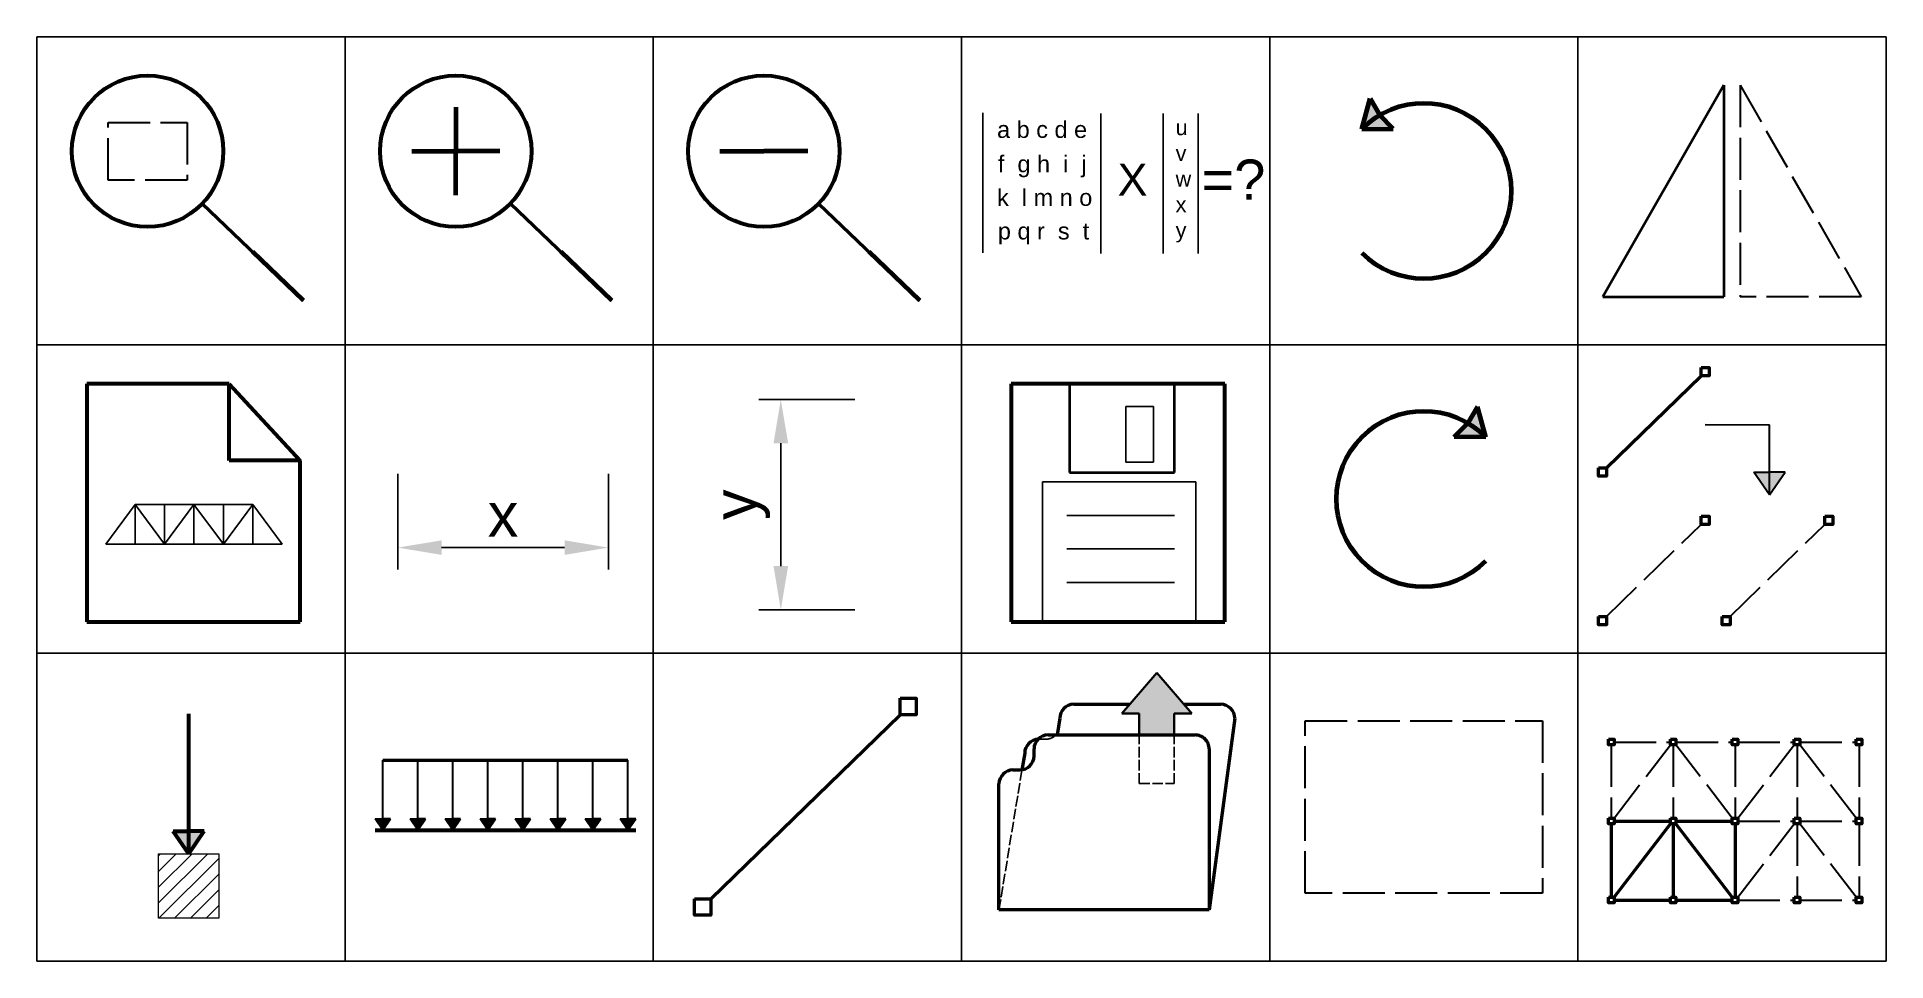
# Model space of a CAD drawing. Header units: millimetres. Extents: x 1611 to 2139, y 1903 to 2167.
import ezdxf

# ---------------------------------------------------------------- set-up
doc = ezdxf.new("R2010")
doc.units = ezdxf.units.MM
doc.linetypes.add('ACAD_ISO02W100', pattern=[15, 12, -3])
doc.styles.get("Standard").update_dxf_attribs({"font": 'arial.ttf'})
doc.dimstyles.new('ISO-25', dxfattribs={"dimscale": 5, "dimtxt": 2.5, "dimasz": 2.5, "dimexe": 1.25, "dimexo": 0.625, "dimtad": 1, "dimtxsty": 'Standard', "dimcen": 2.5, "dimadec": 0, "dimazin": 0, "dimtfac": 1, "dimtmove": 0, "dimatfit": 3, "dimfxl": 1, "dimarcsym": 0})

# ---------------------------------------------------------------- blocks, each defined once
blk = doc.blocks.new('*D1')
at = {"color": 0, "lineweight": -2, "transparency": 16777216}
for p, q in [((1713.56, 2041.76), (1713.56, 2014.41)), ((1773.68, 2041.76), (1773.68, 2014.41)), ((1726.06, 2020.66), (1761.18, 2020.66))]:
    blk.add_line(p, q, dxfattribs=at)
at = {"color": 0, "transparency": 16777216}
for points in [[(1726.06, 2022.74), (1726.06, 2018.58), (1713.56, 2020.66)], [(1761.18, 2022.74), (1761.18, 2018.58), (1773.68, 2020.66)]]:
    blk.add_solid(points, dxfattribs=at)
at = {"layer": 'Defpoints', "color": 0, "transparency": 16777216}
for p in [(1713.56, 2044.88), (1773.68, 2044.88), (1773.68, 2020.66)]:
    blk.add_point(p, dxfattribs=at)
at = {"color": 0, "transparency": 16777216, "insert": (1743.62, 2030.03), "char_height": 12.5, "attachment_point": 5}
blk.add_mtext('x', dxfattribs=at)
blk = doc.blocks.new('*D2')
at = {"color": 0, "lineweight": -2, "transparency": 16777216}
for p, q in [((1844.03, 2062.99), (1816.68, 2062.99)), ((1822.93, 2050.49), (1822.93, 2015.37)), ((1844.03, 2002.87), (1816.68, 2002.87))]:
    blk.add_line(p, q, dxfattribs=at)
at = {"color": 0, "transparency": 16777216}
for points in [[(1820.85, 2050.49), (1825.02, 2050.49), (1822.93, 2062.99)], [(1820.85, 2015.37), (1825.02, 2015.37), (1822.93, 2002.87)]]:
    blk.add_solid(points, dxfattribs=at)
at = {"layer": 'Defpoints', "color": 0, "transparency": 16777216}
for p in [(1847.15, 2062.99), (1822.93, 2002.87), (1847.15, 2002.87)]:
    blk.add_point(p, dxfattribs=at)
at = {"color": 0, "transparency": 16777216, "insert": (1811.72, 2032.93), "char_height": 12.5, "attachment_point": 5, "rotation": 90}
blk.add_mtext('y', dxfattribs=at)
blk = doc.blocks.new('*U6')
at = {"lineweight": 30}
h = blk.add_hatch(color=256, dxfattribs=at)
h.dxf.hatch_style = 1
h.paths.add_polyline_path([(0, -6.77), (-2.22, -6.77), (0, -10)])
h.paths.add_polyline_path([(2.22, -6.77), (0, -6.77), (0, -10)])
for p, q in [((0, -10), (0, 10)), ((0, -10), (-2.22, -6.77)), ((-2.22, -6.77), (0, -6.77)), ((0, -10), (2.22, -6.77)), ((2.22, -6.77), (0, -6.77))]:
    blk.add_line(p, q, dxfattribs=at)
blk = doc.blocks.new('*U7')
at = {"color": 0, "linetype": 'ByBlock', "lineweight": -2, "transparency": 16777216}
for p in [(0, 0), (10, 0), (20, 0), (30, 0), (40, 0), (50, 0), (60, 0), (70, 0)]:
    blk.add_blockref('*U6', p, dxfattribs=at)

msp = doc.modelspace()

# ---------------------------------------------------------------- hatches: boundary and pattern name
at = {"linetype": 'ACAD_ISO02W100', "lineweight": 100, "ltscale": 0.25}
h = msp.add_hatch(color=256, dxfattribs=at)
h.dxf.hatch_style = 1
h.paths.add_polyline_path([(1993.94, 2144.183, 0.0647032), (1988.828, 2140.247), (1997.819, 2140.304)])
h.paths.add_polyline_path([(1991.181, 2148.925), (1988.828, 2140.247, -0.0647032), (1993.94, 2144.183)])
h = msp.add_hatch(color=256, dxfattribs=at)
h.dxf.hatch_style = 1
h.paths.add_polyline_path([(2019.116, 2056.183, -0.0647032), (2024.227, 2052.247), (2015.236, 2052.304)])
h.paths.add_polyline_path([(2021.875, 2060.925), (2024.227, 2052.247, 0.0647032), (2019.116, 2056.183)])
at = {"lineweight": 30}
h = msp.add_hatch(color=256, dxfattribs=at)
h.dxf.hatch_style = 1
h.paths.add_polyline_path([(2105.257, 2042.234), (2100.81, 2042.234), (2105.257, 2035.783)])
h.paths.add_polyline_path([(2109.705, 2042.234), (2105.257, 2042.234), (2105.257, 2035.783)])
h = msp.add_hatch(color=256)
h.dxf.hatch_style = 1
h.paths.add_polyline_path([(1920.278, 1973.238), (1925.278, 1973.238), (1925.278, 1967.14), (1935.278, 1967.14), (1935.278, 1973.238), (1940.278, 1973.238), (1930.278, 1984.909)])
h = msp.add_hatch(color=256)
h.dxf.hatch_style = 1
h.paths.add_polyline_path([(1653.847, 1939.635), (1649.4, 1939.635), (1653.847, 1933.183)])
h.paths.add_polyline_path([(1658.295, 1939.635), (1653.847, 1939.635), (1653.847, 1933.183)])
h = msp.add_hatch()
h.set_pattern_fill('ANSI31', color=256)
h.paths.add_polyline_path([(1662.457, 1933.183), (1645.238, 1933.183), (1645.238, 1914.749), (1662.457, 1914.749)])

# ---------------------------------------------------------------- linework, layer by layer
at = {"lineweight": 40, "ltscale": 0.25}
for p, q in [((2092.17, 2152.749), (2057.654, 2092.346)), ((2092.17, 2152.749), (2092.17, 2092.346)), ((2057.654, 2092.346), (2092.17, 2092.346))]:
    msp.add_line(p, q, dxfattribs=at)
at = {"color": 159, "linetype": 'ACAD_ISO02W100', "lineweight": 30, "true_color": 0x22346e}
for p, q in [((2096.885, 2152.749), (2131.401, 2092.346)), ((2096.885, 2152.749), (2096.885, 2092.346)), ((2131.401, 2092.346), (2096.885, 2092.346)), ((2058.715, 2000.971), (2085.748, 2027.258)), ((2094.025, 2000.971), (2121.058, 2027.258)), ((2060.057, 1964.286), (2060.057, 1943.354)), ((2060.863, 1965.109), (2076.94, 1965.109)), ((2060.863, 1943.354), (2076.94, 1964.286)), ((2077.746, 1964.286), (2077.746, 1943.354)), ((2078.552, 1965.109), (2094.63, 1965.109)), ((2094.63, 1943.354), (2078.552, 1964.286)), ((2095.435, 1964.286), (2095.435, 1943.354)), ((2096.241, 1965.109), (2112.319, 1965.109)), ((2096.241, 1943.354), (2112.319, 1964.286)), ((2113.124, 1964.286), (2113.124, 1943.354)), ((2113.93, 1965.109), (2130.008, 1965.109)), ((2130.008, 1943.354), (2113.93, 1964.286)), ((2130.813, 1964.286), (2130.813, 1943.354)), ((2096.241, 1942.531), (2112.319, 1942.531)), ((2096.241, 1920.775), (2112.319, 1941.707)), ((2113.124, 1941.707), (2113.124, 1920.775)), ((2113.93, 1942.531), (2130.008, 1942.531)), ((2130.008, 1920.775), (2113.93, 1941.707)), ((2130.813, 1941.707), (2130.813, 1920.775)), ((2096.241, 1919.952), (2112.319, 1919.952)), ((2113.93, 1919.952), (2130.008, 1919.952))]:
    msp.add_line(p, q, dxfattribs=at)
at = {"lineweight": 80}
for p, q in [((1730.113, 2146.473), (1730.113, 2133.895)), ((1717.535, 2133.895), (1730.113, 2133.895)), ((1730.113, 2121.317), (1730.113, 2133.895)), ((1742.692, 2133.895), (1730.113, 2133.895)), ((1805.535, 2133.895), (1818.113, 2133.895)), ((1830.692, 2133.895), (1818.113, 2133.895))]:
    msp.add_line(p, q, dxfattribs=at)
for p, q in [((1880.634, 2144.891), (1880.634, 2104.891)), ((1914.314, 2144.657), (1914.314, 2104.657)), ((1932.116, 2144.657), (1932.116, 2104.657)), ((1942.116, 2144.657), (1942.116, 2104.657)), ((1921.478, 2060.949), (1929.398, 2060.949)), ((1921.478, 2045.109), (1921.478, 2060.949)), ((1929.398, 2060.949), (1929.398, 2045.109)), ((1929.398, 2045.109), (1921.478, 2045.109)), ((1897.665, 1999.456), (1897.665, 2039.456)), ((1897.665, 2039.456), (1941.45, 2039.456)), ((1941.45, 2039.456), (1941.45, 1999.456)), ((1630.198, 2021.685), (1638.584, 2032.965)), ((1638.584, 2032.965), (1638.584, 2021.685)), ((1646.97, 2021.685), (1638.584, 2032.965)), ((1638.584, 2032.965), (1638.584, 2021.685)), ((1638.584, 2032.965), (1646.97, 2032.965)), ((1646.97, 2032.965), (1646.97, 2021.685)), ((1646.97, 2021.685), (1655.356, 2032.965)), ((1655.356, 2032.965), (1646.97, 2032.965)), ((1655.356, 2032.965), (1655.356, 2021.685)), ((1663.742, 2021.685), (1655.356, 2032.965)), ((1655.356, 2032.965), (1663.742, 2032.965)), ((1663.742, 2021.685), (1672.128, 2032.965)), ((1672.128, 2032.965), (1663.742, 2032.965)), ((1663.742, 2032.965), (1663.742, 2021.685)), ((1680.514, 2021.685), (1672.128, 2032.965)), ((1672.128, 2032.965), (1672.128, 2021.685)), ((1672.128, 2032.965), (1672.128, 2021.685)), ((1904.578, 2029.862), (1935.304, 2029.862)), ((1638.584, 2021.685), (1630.198, 2021.685)), ((1638.584, 2021.685), (1646.97, 2021.685)), ((1655.356, 2021.685), (1646.97, 2021.685)), ((1663.742, 2021.685), (1655.356, 2021.685)), ((1672.128, 2021.685), (1663.742, 2021.685)), ((1672.128, 2021.685), (1680.514, 2021.685)), ((1904.578, 2020.267), (1935.304, 2020.267)), ((1904.578, 2010.673), (1935.304, 2010.673))]:
    msp.add_line(p, q)
at = {"lineweight": 100, "ltscale": 0.25}
for p, q in [((1988.828, 2140.247), (1991.181, 2148.925)), ((1991.181, 2148.925), (1993.94, 2144.183)), ((1997.819, 2140.304), (1993.94, 2144.183)), ((1988.828, 2140.247), (1997.819, 2140.304)), ((2021.875, 2060.925), (2019.116, 2056.183)), ((2024.227, 2052.247), (2021.875, 2060.925)), ((2015.236, 2052.304), (2019.116, 2056.183)), ((2024.227, 2052.247), (2015.236, 2052.304))]:
    msp.add_line(p, q, dxfattribs=at)
at = {"lineweight": 50}
for p, q in [((1657.735, 2118.953), (1686.652, 2091.293)), ((1745.735, 2118.953), (1774.652, 2091.293)), ((1833.735, 2118.953), (1862.652, 2091.293)), ((2058.715, 2043.452), (2085.748, 2069.739)), ((1906.576, 1975.902), (1922.561, 1975.902)), ((1937.995, 1975.902), (1948.576, 1975.902)), ((1802.903, 1920.357), (1856.968, 1972.93)), ((1902.576, 1971.902), (1901.801, 1967.181)), ((1952.576, 1971.902), (1945.232, 1917.14)), ((1899.232, 1967.14), (1941.232, 1967.14)), ((1709.281, 1959.933), (1779.281, 1959.933)), ((1892.576, 1961.902), (1891.801, 1957.181)), ((1895.232, 1961.14), (1895.232, 1963.14)), ((1945.232, 1963.14), (1945.232, 1917.14)), ((1889.232, 1957.14), (1891.232, 1957.14)), ((1885.232, 1917.14), (1885.232, 1953.14)), ((2060.057, 1941.707), (2060.057, 1920.775)), ((2060.863, 1942.531), (2076.94, 1942.531)), ((2060.863, 1920.775), (2076.94, 1941.707)), ((2077.746, 1941.707), (2077.746, 1920.775)), ((2078.552, 1942.531), (2094.63, 1942.531)), ((2094.63, 1920.775), (2078.552, 1941.707)), ((2095.435, 1941.707), (2095.435, 1920.775)), ((1945.232, 1917.14), (1885.232, 1917.14)), ((2060.863, 1919.952), (2076.94, 1919.952)), ((2078.552, 1919.952), (2094.63, 1919.952))]:
    msp.add_line(p, q, dxfattribs=at)
at = {"lineweight": 200}
for p, q in [((1686.652, 2091.293), (1672.193, 2105.123)), ((1774.652, 2091.293), (1760.193, 2105.123)), ((1862.652, 2091.293), (1848.193, 2105.123))]:
    msp.add_line(p, q, dxfattribs=at)
at = {"lineweight": 60}
for p, q in [((1624.723, 2067.456), (1624.723, 1999.456)), ((1665.363, 2067.456), (1624.723, 2067.456)), ((1665.363, 2067.456), (1685.683, 2045.541)), ((1665.363, 2045.541), (1665.363, 2067.456)), ((1888.723, 2067.456), (1888.723, 1999.456)), ((1949.683, 2067.456), (1888.723, 2067.456)), ((1949.683, 1999.456), (1949.683, 2067.456)), ((1685.683, 2045.541), (1665.363, 2045.541)), ((1685.683, 1999.456), (1685.683, 2045.541)), ((1624.723, 1999.456), (1685.683, 1999.456)), ((1888.723, 1999.456), (1949.683, 1999.456)), ((1653.847, 1933.183), (1653.847, 1973.183)), ((1653.847, 1933.183), (1649.4, 1939.635)), ((1649.4, 1939.635), (1653.847, 1939.635)), ((1653.847, 1933.183), (1658.295, 1939.635)), ((1658.295, 1939.635), (1653.847, 1939.635)), ((1707.057, 1939.933), (1781.505, 1939.933))]:
    msp.add_line(p, q, dxfattribs=at)
at = {"lineweight": 40}
for p, q in [((1905.346, 2067.072), (1905.346, 2042.072)), ((1935.304, 2042.072), (1935.304, 2067.072)), ((1905.346, 2042.072), (1935.304, 2042.072))]:
    msp.add_line(p, q, dxfattribs=at)
at = {"lineweight": 30}
for p, q in [((2086.902, 2055.792), (2105.257, 2055.783)), ((2105.257, 2035.783), (2105.257, 2055.783)), ((2105.257, 2035.783), (2100.81, 2042.234)), ((2100.81, 2042.234), (2105.257, 2042.234)), ((2105.257, 2035.783), (2109.705, 2042.234)), ((2109.705, 2042.234), (2105.257, 2042.234))]:
    msp.add_line(p, q, dxfattribs=at)
at = {"lineweight": 35}
for p, q in [((1930.278, 1984.909), (1920.278, 1973.238)), ((1930.278, 1984.909), (1940.278, 1973.238)), ((1925.278, 1973.238), (1920.278, 1973.238)), ((1925.278, 1973.238), (1925.278, 1967.14)), ((1935.278, 1973.238), (1940.278, 1973.238)), ((1935.278, 1973.238), (1935.278, 1967.14))]:
    msp.add_line(p, q, dxfattribs=at)
at = {"linetype": 'ACAD_ISO02W100', "ltscale": 0.25}
for p, q in [((1896.576, 1965.902), (1898.576, 1965.902)), ((1925.278, 1953.238), (1925.278, 1967.14)), ((1935.278, 1953.238), (1935.278, 1967.14)), ((1885.232, 1917.14), (1891.801, 1957.181)), ((1925.278, 1953.238), (1935.278, 1953.238))]:
    msp.add_line(p, q, dxfattribs=at)
for points in [[(1698.528, 2166.548), (1610.528, 2166.548), (1610.528, 2078.548), (1698.528, 2078.548)], [(1786.528, 2166.548), (1698.528, 2166.548), (1698.528, 2078.548), (1786.528, 2078.548)], [(1874.528, 2166.548), (1786.528, 2166.548), (1786.528, 2078.548), (1874.528, 2078.548)], [(1962.528, 2166.548), (1874.528, 2166.548), (1874.528, 2078.548), (1962.528, 2078.548)], [(2050.528, 2166.548), (1962.528, 2166.548), (1962.528, 2078.548), (2050.528, 2078.548)], [(2138.528, 2166.548), (2050.528, 2166.548), (2050.528, 2078.548), (2138.528, 2078.548)], [(1698.528, 2078.548), (1610.528, 2078.548), (1610.528, 1990.548), (1698.528, 1990.548)], [(1786.528, 2078.548), (1698.528, 2078.548), (1698.528, 1990.548), (1786.528, 1990.548)], [(1874.528, 2078.548), (1786.528, 2078.548), (1786.528, 1990.548), (1874.528, 1990.548)], [(1962.528, 2078.548), (1874.528, 2078.548), (1874.528, 1990.548), (1962.528, 1990.548)], [(2050.528, 2078.548), (1962.528, 2078.548), (1962.528, 1990.548), (2050.528, 1990.548)], [(2138.528, 2078.548), (2050.528, 2078.548), (2050.528, 1990.548), (2138.528, 1990.548)], [(1698.528, 1990.548), (1610.528, 1990.548), (1610.528, 1902.548), (1698.528, 1902.548)], [(1786.528, 1990.548), (1698.528, 1990.548), (1698.528, 1902.548), (1786.528, 1902.548)], [(1874.528, 1990.548), (1786.528, 1990.548), (1786.528, 1902.548), (1874.528, 1902.548)], [(1962.528, 1990.548), (1874.528, 1990.548), (1874.528, 1902.548), (1962.528, 1902.548)], [(2050.528, 1990.548), (1962.528, 1990.548), (1962.528, 1902.548), (2050.528, 1902.548)], [(2138.528, 1990.548), (2050.528, 1990.548), (2050.528, 1902.548), (2138.528, 1902.548)]]:
    msp.add_lwpolyline(points, close=True)
at = {"linetype": 'ACAD_ISO02W100', "lineweight": 30}
for points in [[(1630.826, 2142.113), (1653.401, 2142.113), (1653.401, 2125.678), (1630.826, 2125.678)], [(1972.665, 1971.2), (2040.39, 1971.2), (2040.39, 1921.895), (1972.665, 1921.895)]]:
    msp.add_lwpolyline(points, close=True, dxfattribs=at)
at = {"lineweight": 50}
for points in [[(2085.748, 2072.091), (2088.05, 2072.091), (2088.05, 2069.739), (2085.748, 2069.739)], [(2056.413, 2043.452), (2058.715, 2043.452), (2058.715, 2041.1), (2056.413, 2041.1)], [(1856.968, 1977.634), (1861.572, 1977.634), (1861.572, 1972.93), (1856.968, 1972.93)], [(2059.251, 1943.354), (2060.863, 1943.354), (2060.863, 1941.707), (2059.251, 1941.707)], [(2076.94, 1943.354), (2078.552, 1943.354), (2078.552, 1941.707), (2076.94, 1941.707)], [(2094.63, 1943.354), (2096.241, 1943.354), (2096.241, 1941.707), (2094.63, 1941.707)], [(1798.299, 1920.357), (1802.903, 1920.357), (1802.903, 1915.653), (1798.299, 1915.653)], [(2059.251, 1920.775), (2060.863, 1920.775), (2060.863, 1919.129), (2059.251, 1919.129)], [(2076.94, 1920.775), (2078.552, 1920.775), (2078.552, 1919.129), (2076.94, 1919.129)], [(2094.63, 1920.775), (2096.241, 1920.775), (2096.241, 1919.129), (2094.63, 1919.129)]]:
    msp.add_lwpolyline(points, close=True, dxfattribs=at)
at = {"color": 159, "lineweight": 50, "true_color": 0x22346e}
for points in [[(2085.748, 2029.61), (2088.05, 2029.61), (2088.05, 2027.258), (2085.748, 2027.258)], [(2121.058, 2029.61), (2123.36, 2029.61), (2123.36, 2027.258), (2121.058, 2027.258)], [(2056.413, 2000.971), (2058.715, 2000.971), (2058.715, 1998.619), (2056.413, 1998.619)], [(2091.724, 2000.971), (2094.025, 2000.971), (2094.025, 1998.619), (2091.724, 1998.619)], [(2059.251, 1965.933), (2060.863, 1965.933), (2060.863, 1964.286), (2059.251, 1964.286)], [(2076.94, 1965.933), (2078.552, 1965.933), (2078.552, 1964.286), (2076.94, 1964.286)], [(2094.63, 1965.933), (2096.241, 1965.933), (2096.241, 1964.286), (2094.63, 1964.286)], [(2112.319, 1965.933), (2113.93, 1965.933), (2113.93, 1964.286), (2112.319, 1964.286)], [(2130.008, 1965.933), (2131.619, 1965.933), (2131.619, 1964.286), (2130.008, 1964.286)], [(2112.319, 1943.354), (2113.93, 1943.354), (2113.93, 1941.707), (2112.319, 1941.707)], [(2130.008, 1943.354), (2131.619, 1943.354), (2131.619, 1941.707), (2130.008, 1941.707)], [(2112.319, 1920.775), (2113.93, 1920.775), (2113.93, 1919.129), (2112.319, 1919.129)], [(2130.008, 1920.775), (2131.619, 1920.775), (2131.619, 1919.129), (2130.008, 1919.129)]]:
    msp.add_lwpolyline(points, close=True, dxfattribs=at)
at = {"lineweight": 20}
msp.add_lwpolyline([(1645.238, 1933.183), (1662.457, 1933.183), (1662.457, 1914.749), (1645.238, 1914.749)], close=True, dxfattribs=at)
at = {"lineweight": 60}
for centre in [(1642.113, 2133.895), (1730.113, 2133.895), (1818.113, 2133.895)]:
    msp.add_circle(centre, 21.617, dxfattribs=at)
at = {"lineweight": 100, "ltscale": 0.25}
for centre, start, end in [((2006.528, 2122.548), 225, 135), ((2006.528, 2034.548), 45, 315)]:
    msp.add_arc(centre, 25.031, start, end, dxfattribs=at)
at = {"lineweight": 50}
for centre, start, end in [((1906.576, 1971.902), 90, 180), ((1948.576, 1971.902), 0, 90), ((1896.576, 1961.902), 90, 180), ((1899.232, 1963.14), 90, 180), ((1896.576, 1961.902), 90, 93.48965), ((1891.232, 1961.14), 270, 0), ((1889.232, 1953.14), 90, 180)]:
    msp.add_arc(centre, 4, start, end, dxfattribs=at)
at = {"linetype": 'ACAD_ISO02W100', "ltscale": 0.25}
msp.add_arc((1898.576, 1969.902), 4, 270, 316.32171, dxfattribs=at)
at = {"linetype": 'ACAD_ISO02W100', "lineweight": 50}
msp.add_arc((1941.232, 1963.14), 4, 0, 90, dxfattribs=at)

# ---------------------------------------------------------------- block references
msp.add_blockref('*U7', (1709.281, 1949.933))

# ---------------------------------------------------------------- texts
for s, height, p in [('a b c d e', 4.8, (1884.682, 2137.703)), ('f  g h  i  j', 4.8, (1884.916, 2127.881)), ('X', 9.169, (1919.104, 2121.216)), ('=?', 11.4619, (1943.044, 2120.064)), ('k  l m n o', 4.8, (1884.682, 2118.292)), ('p q r  s  t', 4.8, (1884.916, 2108.704))]:
    msp.add_text(s, height=height).set_placement(p)
at = {"insert": (1935.683, 2142.892), "char_height": 4.4, "attachment_point": 1}
msp.add_mtext_dynamic_manual_height_columns('u\\Pv\\Pw\\Px\\Py', width=0.42775, gutter_width=22, heights=[0], dxfattribs=at)

# ---------------------------------------------------------------- dimensions: what is measured, and where the dimension line sits
dim = msp.add_linear_dim(base=(1822.933, 2002.87), p1=(1847.155, 2062.989), p2=(1847.155, 2002.87), angle=270, text='y', dimstyle='ISO-25')
dim.commit()
dim.dimension.update_dxf_attribs({"geometry": '*D2', "text_midpoint": (1811.72, 2032.93)})
dim = msp.add_linear_dim(base=(1773.678, 2020.658), p1=(1713.559, 2044.881), p2=(1773.678, 2044.881), text='x', dimstyle='ISO-25')
dim.commit()
dim.dimension.update_dxf_attribs({"geometry": '*D1', "text_midpoint": (1743.618, 2030.033)})

doc.saveas('drawing.dxf')
